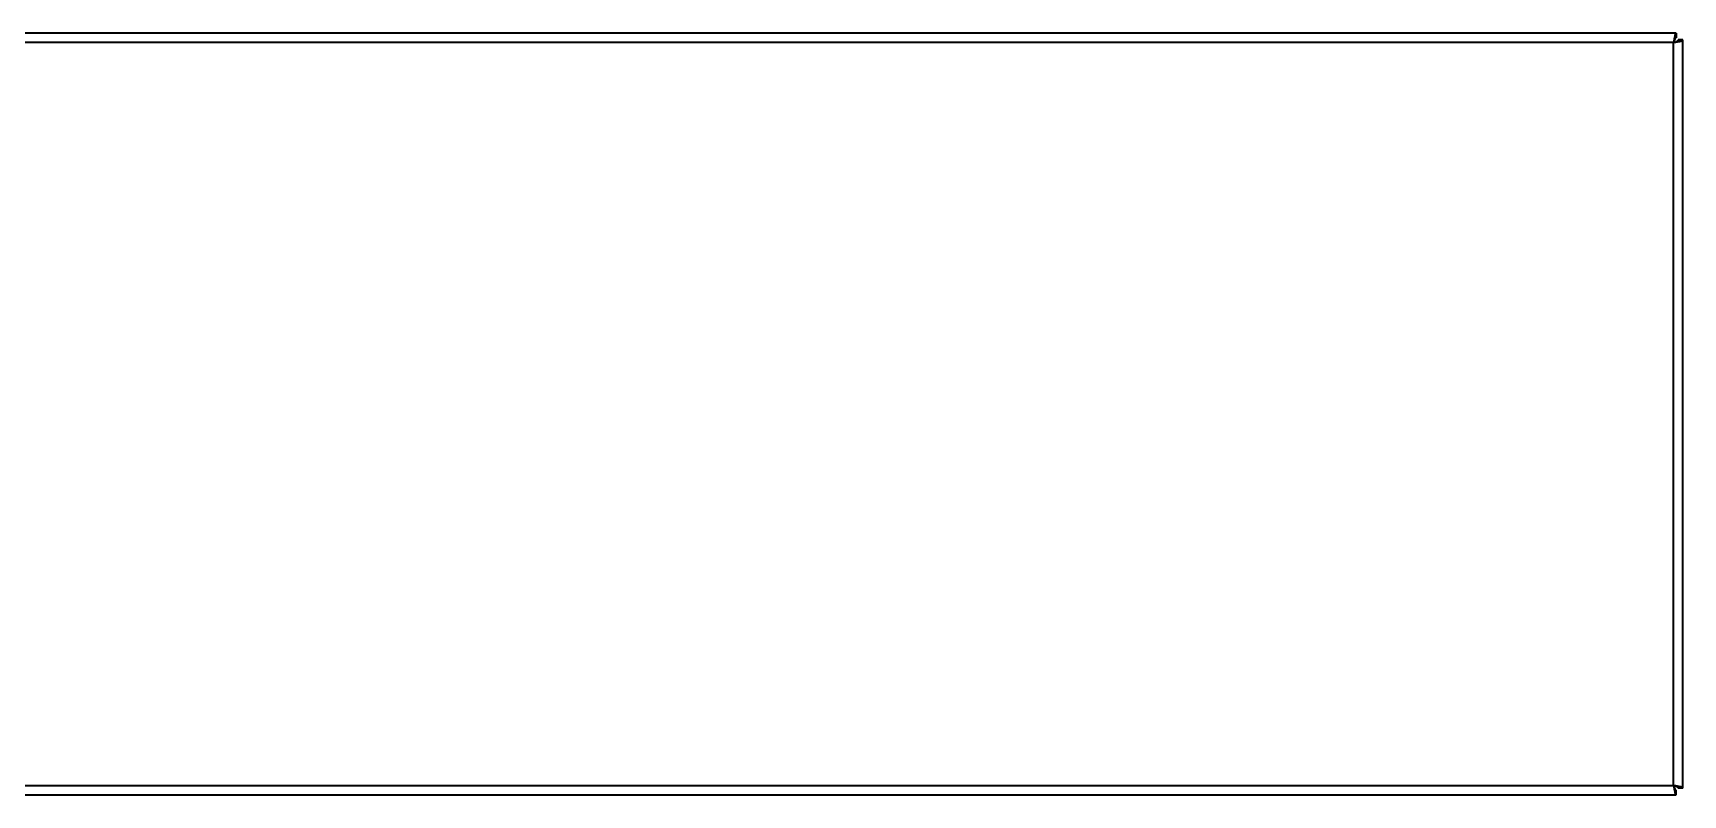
# Model space of a CAD drawing. Header units: millimetres. Extents: x -995 to 1199, y -614 to 487.
# Drawn here: x -341 to 185, y 244 to 487 of the extents above; entities that cross this region are included whole.
import ezdxf

# ---------------------------------------------------------------- set-up
doc = ezdxf.new("R2010")
doc.units = ezdxf.units.MM

msp = doc.modelspace()

# ---------------------------------------------------------------- linework, layer by layer
at = {"color": 7, "linetype": 'Continuous', "lineweight": 35}
for p, q in [((183.05, 487.1), (-992.53, 487.1)), ((183.05, 487.1), (183.05, 485.6)), ((185.26, 484.89), (183.76, 484.89)), ((185.26, 246.31), (185.26, 484.89)), ((182.26, 484.1), (-991.74, 484.1)), ((182.26, 247.1), (182.26, 484.1)), ((-992.53, 244.1), (183.05, 244.1)), ((-991.74, 247.1), (182.26, 247.1)), ((183.05, 244.1), (183.05, 245.6)), ((185.26, 246.31), (183.76, 246.31))]:
    msp.add_line(p, q, dxfattribs=at)
for points, knots in [([(183.05, 487.1), (183.02, 487.1), (182.99, 487.08), (182.92, 487.01), (182.89, 486.95), (182.82, 486.8), (182.79, 486.71), (182.72, 486.49), (182.69, 486.36), (182.62, 486.08), (182.59, 485.93), (182.53, 485.61), (182.49, 485.43), (182.39, 484.89), (182.33, 484.5), (182.26, 484.1)], [0, 0, 0, 0, 0.125, 0.125, 0.25, 0.25, 0.375, 0.375, 0.5, 0.5, 0.625, 0.625, 0.75, 0.75, 1, 1, 1, 1]), ([(183.05, 485.6), (182.99, 485.6), (182.92, 485.56), (182.82, 485.45), (182.79, 485.4), (182.72, 485.29), (182.69, 485.23), (182.62, 485.09), (182.59, 485.02), (182.53, 484.85), (182.49, 484.77), (182.39, 484.5), (182.33, 484.3), (182.26, 484.1)], [0, 0, 0, 0, 0.25, 0.25, 0.375, 0.375, 0.5, 0.5, 0.625, 0.625, 0.75, 0.75, 1, 1, 1, 1]), ([(182.26, 484.1), (182.46, 484.13), (182.65, 484.17), (183.04, 484.23), (183.23, 484.27), (183.59, 484.33), (183.76, 484.37), (184.09, 484.43), (184.24, 484.46), (184.52, 484.53), (184.64, 484.56), (184.86, 484.63), (184.96, 484.66), (185.18, 484.76), (185.26, 484.83), (185.26, 484.89)], [0, 0, 0, 0, 0.125, 0.125, 0.25, 0.25, 0.375, 0.375, 0.5, 0.5, 0.625, 0.625, 0.75, 0.75, 1, 1, 1, 1]), ([(182.26, 484.1), (182.46, 484.17), (182.65, 484.23), (182.93, 484.33), (183.01, 484.37), (183.17, 484.43), (183.25, 484.46), (183.39, 484.53), (183.45, 484.56), (183.56, 484.63), (183.61, 484.66), (183.72, 484.76), (183.76, 484.83), (183.76, 484.89)], [0, 0, 0, 0, 0.25, 0.25, 0.375, 0.375, 0.5, 0.5, 0.625, 0.625, 0.75, 0.75, 1, 1, 1, 1]), ([(185.26, 246.31), (185.26, 246.34), (185.24, 246.37), (185.17, 246.44), (185.11, 246.47), (184.96, 246.54), (184.87, 246.57), (184.65, 246.64), (184.52, 246.67), (184.24, 246.74), (184.09, 246.77), (183.77, 246.84), (183.59, 246.87), (183.05, 246.97), (182.66, 247.03), (182.26, 247.1)], [0, 0, 0, 0, 0.125, 0.125, 0.25, 0.25, 0.375, 0.375, 0.5, 0.5, 0.625, 0.625, 0.75, 0.75, 1, 1, 1, 1]), ([(183.76, 246.31), (183.76, 246.37), (183.72, 246.44), (183.61, 246.54), (183.56, 246.57), (183.45, 246.64), (183.39, 246.67), (183.25, 246.74), (183.18, 246.77), (183.01, 246.84), (182.93, 246.87), (182.66, 246.97), (182.46, 247.03), (182.26, 247.1)], [0, 0, 0, 0, 0.25, 0.25, 0.375, 0.375, 0.5, 0.5, 0.625, 0.625, 0.75, 0.75, 1, 1, 1, 1]), ([(182.26, 247.1), (182.29, 246.9), (182.33, 246.71), (182.39, 246.33), (182.43, 246.13), (182.49, 245.77), (182.53, 245.6), (182.59, 245.27), (182.62, 245.12), (182.69, 244.84), (182.72, 244.72), (182.79, 244.5), (182.82, 244.41), (182.92, 244.18), (182.99, 244.1), (183.05, 244.1)], [0, 0, 0, 0, 0.125, 0.125, 0.25, 0.25, 0.375, 0.375, 0.5, 0.5, 0.625, 0.625, 0.75, 0.75, 1, 1, 1, 1]), ([(182.26, 247.1), (182.33, 246.9), (182.39, 246.71), (182.49, 246.44), (182.53, 246.35), (182.59, 246.19), (182.62, 246.11), (182.69, 245.97), (182.72, 245.91), (182.79, 245.8), (182.82, 245.75), (182.92, 245.64), (182.99, 245.6), (183.05, 245.6)], [0, 0, 0, 0, 0.25, 0.25, 0.375, 0.375, 0.5, 0.5, 0.625, 0.625, 0.75, 0.75, 1, 1, 1, 1])]:
    msp.add_open_spline(points, degree=3, knots=knots, dxfattribs=at)

doc.saveas('drawing.dxf')
